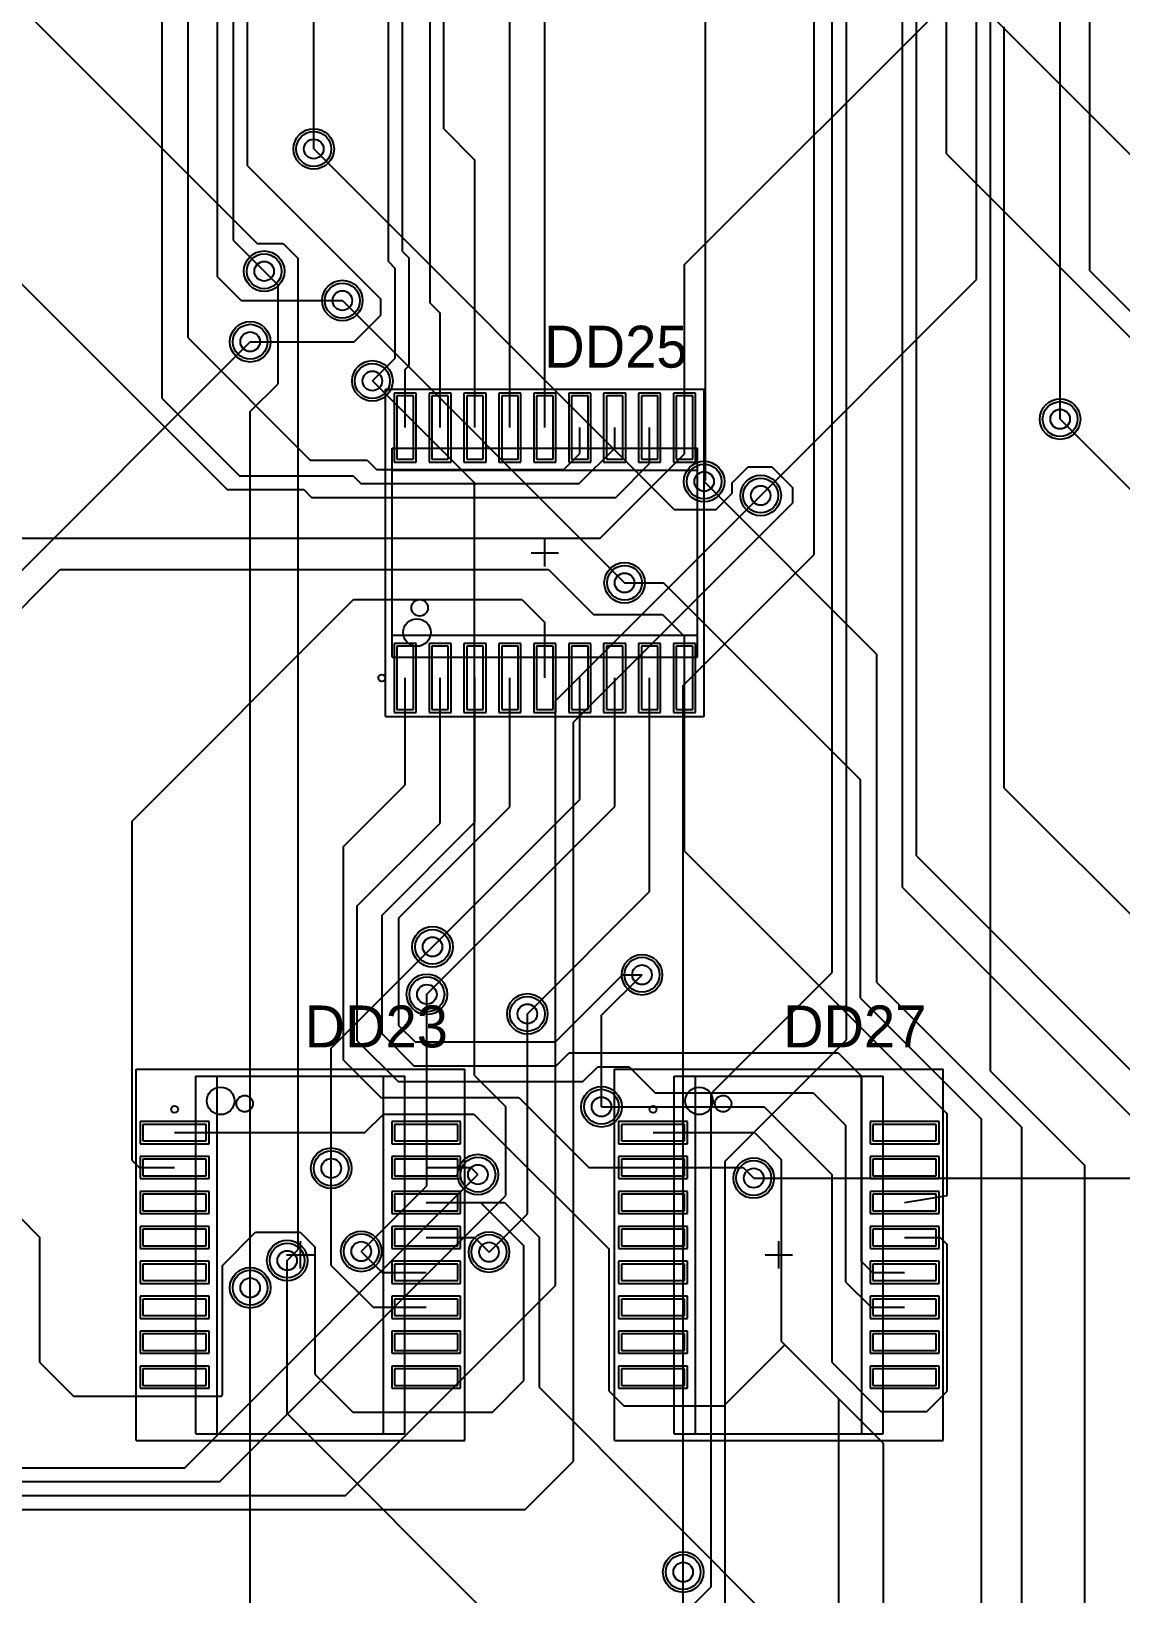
# Model space of a CAD drawing. Header units: millimetres. Extents: x 26 to 338, y 26 to 225.
# Drawn here: x 201.7 to 241.3, y 92.7 to 149.5 of the extents above; entities that cross this region are included whole.
import ezdxf

# ---------------------------------------------------------------- set-up
doc = ezdxf.new("R2010")
doc.units = ezdxf.units.MM
for name, color, linetype in [('BottomLayer', 5, 'Continuous'), ('BottomSolder', 6, 'Continuous'), ('Mechanical13', 56, 'Continuous'), ('Mechanical15', 56, 'Continuous'), ('MultiLayer', 9, 'Continuous'), ('TopLayer', 1, 'Continuous'), ('TopOverlay', 2, 'Continuous'), ('TopPaste', 8, 'Continuous'), ('TopSolder', 216, 'Continuous'), ('ViaHoleLayer', 16, 'Continuous')]:
    doc.layers.add(name, color=color, linetype=linetype)

msp = doc.modelspace()

# ---------------------------------------------------------------- linework, layer by layer
at = {"layer": 'BottomLayer'}
for p, q in [((234.95, 145.059), (234.95, 159.941)), ((193.562, 158.127), (209.884, 141.804)), ((233.858, 119.532), (233.858, 156.835)), ((226.187, 133.198), (226.187, 153.645)), ((233.35, 118.389), (233.35, 152.552)), ((231.318, 112.852), (231.318, 151.943)), ((230.141, 130.496), (230.141, 150.702)), ((230.79, 115.296), (230.79, 150.944)), ((236.042, 150.622), (251.612, 135.052)), ((211.938, 145.237), (225.04, 132.135)), ((234.95, 145.059), (250.952, 129.057)), ((209.884, 141.804), (210.82, 141.804)), ((210.82, 141.804), (211.368, 141.256)), ((211.368, 105.221), (211.368, 141.256)), ((210.134, 140.792), (210.642, 140.284)), ((210.642, 136.703), (210.642, 140.284)), ((212.979, 139.725), (223.241, 129.464)), ((197.536, 126.136), (209.626, 138.227)), ((209.626, 135.687), (210.642, 136.703)), ((214.071, 136.804), (217.78, 133.096)), ((209.626, 103.835), (209.626, 135.687)), ((239.082, 135.415), (247.649, 126.848)), ((227.152, 133.096), (227.736, 133.68)), ((227.736, 133.68), (228.6, 133.68)), ((228.6, 133.68), (229.362, 132.918)), ((217.78, 111.557), (217.78, 133.096)), ((226.136, 133.147), (226.187, 133.198)), ((227.152, 132.719), (227.152, 133.096)), ((220.726, 125.171), (228.194, 132.639)), ((221.386, 124.392), (229.362, 132.367)), ((226.568, 132.135), (227.152, 132.719)), ((229.362, 132.367), (229.362, 132.918)), ((225.04, 132.135), (226.568, 132.135)), ((225.374, 125.729), (230.141, 130.496)), ((225.374, 93.497), (225.374, 125.729)), ((220.726, 103.911), (220.726, 125.171)), ((221.386, 97.536), (221.386, 124.392)), ((233.858, 119.532), (242.214, 111.176)), ((233.35, 118.389), (241.808, 109.931)), ((212.573, 112.547), (216.256, 116.23)), ((222.402, 113.741), (223.876, 115.214)), ((226.39, 110.896), (230.79, 115.296)), ((216.052, 107.544), (216.052, 114.503)), ((219.706, 106.524), (219.706, 113.792)), ((222.402, 110.414), (222.402, 113.741)), ((212.573, 108.179), (212.573, 112.547)), ((226.898, 108.433), (231.318, 112.852)), ((217.78, 111.557), (218.923, 110.414)), ((226.39, 92.96), (226.39, 110.896)), ((218.923, 107.188), (218.923, 110.414)), ((207.247, 97.29), (217.907, 107.95)), ((226.898, 91.948), (226.898, 108.433)), ((213.665, 105.156), (216.052, 107.544)), ((227.94, 107.823), (251.714, 107.823)), ((208.52, 96.786), (218.923, 107.188)), ((218.313, 105.131), (219.706, 106.524)), ((210.972, 104.826), (211.368, 105.221)), ((213.096, 96.282), (220.726, 103.911)), ((185.936, 97.29), (207.247, 97.29)), ((219.628, 95.778), (221.386, 97.536)), ((185.727, 96.786), (208.52, 96.786)), ((184.887, 96.282), (213.096, 96.282)), ((163.652, 95.778), (219.628, 95.778)), ((225.353, 91.923), (226.39, 92.96))]:
    msp.add_line(p, q, dxfattribs=at)
for centre in [(211.938, 145.237), (210.134, 140.792), (212.979, 139.725), (209.626, 138.227), (214.071, 136.804), (239.082, 135.415), (226.136, 133.147), (228.194, 132.639), (223.241, 129.464), (216.256, 116.23), (223.876, 115.214), (216.052, 114.503), (219.706, 113.792), (222.402, 110.414), (212.573, 108.179), (217.907, 107.95), (227.94, 107.823), (213.665, 105.156), (218.313, 105.131), (210.972, 104.826), (209.626, 103.835), (225.374, 93.497)]:
    msp.add_circle(centre, 0.635, dxfattribs=at)
at = {"layer": 'BottomSolder'}
for centre in [(211.938, 145.237), (210.134, 140.792), (212.979, 139.725), (209.626, 138.227), (214.071, 136.804), (239.082, 135.415), (226.136, 133.147), (228.194, 132.639), (223.241, 129.464), (216.256, 116.23), (223.876, 115.214), (216.052, 114.503), (219.706, 113.792), (222.402, 110.414), (212.573, 108.179), (217.907, 107.95), (227.94, 107.823), (213.665, 105.156), (218.313, 105.131), (210.972, 104.826), (209.626, 103.835), (225.374, 93.497)]:
    msp.add_circle(centre, 0.737, dxfattribs=at)
at = {"layer": 'Mechanical13'}
for p, q in [((214.792, 134.356), (225.892, 134.356)), ((214.792, 126.756), (214.792, 134.356)), ((225.892, 126.756), (225.892, 134.356)), ((214.792, 126.756), (225.892, 126.756)), ((207.652, 98.529), (207.652, 111.529)), ((207.652, 111.529), (215.252, 111.529)), ((215.252, 98.529), (215.252, 111.529)), ((225.051, 98.529), (225.051, 111.529)), ((225.051, 111.529), (232.651, 111.529)), ((232.651, 98.529), (232.651, 111.529)), ((207.652, 98.529), (215.252, 98.529)), ((225.051, 98.529), (232.651, 98.529))]:
    msp.add_line(p, q, dxfattribs=at)
for centre in [(215.692, 127.656), (208.552, 110.629), (225.951, 110.629)]:
    msp.add_circle(centre, 0.5, dxfattribs=at)
at = {"layer": 'Mechanical15'}
for p, q in [((214.542, 136.506), (226.142, 136.506)), ((214.542, 124.606), (214.542, 136.506)), ((226.142, 124.606), (226.142, 136.506)), ((220.342, 130.056), (220.342, 131.056)), ((219.842, 130.556), (220.842, 130.556)), ((214.542, 124.606), (226.142, 124.606)), ((205.477, 98.279), (205.477, 111.779)), ((205.477, 111.779), (217.427, 111.779)), ((217.427, 98.279), (217.427, 111.779)), ((222.876, 98.279), (222.876, 111.779)), ((222.876, 111.779), (234.826, 111.779)), ((234.826, 98.279), (234.826, 111.779)), ((211.452, 104.529), (211.452, 105.529)), ((228.851, 104.529), (228.851, 105.529)), ((210.952, 105.029), (211.952, 105.029)), ((228.351, 105.029), (229.351, 105.029)), ((205.477, 98.279), (217.427, 98.279)), ((222.876, 98.279), (234.826, 98.279))]:
    msp.add_line(p, q, dxfattribs=at)
at = {"layer": 'MultiLayer'}
for centre in [(211.938, 145.237), (210.134, 140.792), (212.979, 139.725), (209.626, 138.227), (214.071, 136.804), (239.082, 135.415), (226.136, 133.147), (228.194, 132.639), (223.241, 129.464), (216.256, 116.23), (223.876, 115.214), (216.052, 114.503), (219.706, 113.792), (222.402, 110.414), (212.573, 108.179), (217.907, 107.95), (227.94, 107.823), (213.665, 105.156), (218.313, 105.131), (210.972, 104.826), (209.626, 103.835), (225.374, 93.497)]:
    msp.add_circle(centre, 0.635, dxfattribs=at)
at = {"layer": 'TopLayer'}
for p, q in [((209.017, 141.91), (209.017, 188.239)), ((209.533, 144.62), (209.533, 188.216)), ((208.432, 140.589), (208.432, 178.486)), ((236.042, 140.487), (236.042, 178.462)), ((214.655, 141.14), (214.655, 171.196)), ((215.163, 141.505), (215.163, 156.184)), ((211.938, 145.237), (211.938, 153.416)), ((216.168, 139.633), (216.168, 153.201)), ((216.672, 145.964), (216.672, 153.019)), ((239.082, 135.415), (239.082, 153.23)), ((207.366, 138.366), (207.366, 152.67)), ((219.072, 135.106), (219.072, 152.4)), ((240.157, 140.804), (240.157, 152.543)), ((225.422, 141.034), (235.534, 151.146)), ((236.546, 111.713), (236.546, 151.202)), ((206.426, 136.168), (206.426, 150.79)), ((220.342, 135.106), (220.342, 150.343)), ((237.05, 122.004), (237.05, 149.673)), ((216.672, 145.964), (217.802, 144.834)), ((209.533, 144.62), (214.372, 139.78)), ((217.802, 135.106), (217.802, 144.834)), ((198.044, 143.598), (208.788, 132.853)), ((209.017, 141.91), (210.134, 140.792)), ((215.163, 141.505), (215.406, 141.263)), ((214.655, 141.14), (214.901, 140.894)), ((214.901, 137.635), (214.901, 140.894)), ((215.406, 137.366), (215.406, 141.263)), ((225.422, 135.106), (225.422, 141.034)), ((208.432, 140.589), (209.296, 139.725)), ((228.194, 132.639), (236.042, 140.487)), ((240.157, 140.804), (249.657, 131.304)), ((214.372, 139.192), (214.372, 139.78)), ((209.296, 139.725), (212.979, 139.725)), ((213.407, 138.227), (214.372, 139.192)), ((216.168, 139.633), (216.532, 139.268)), ((216.532, 135.106), (216.532, 139.268)), ((207.366, 138.366), (211.807, 133.924)), ((209.626, 138.227), (213.407, 138.227)), ((214.071, 136.804), (214.901, 137.635)), ((215.262, 137.223), (215.406, 137.366)), ((215.262, 135.106), (215.262, 137.223)), ((206.426, 136.168), (209.236, 133.358)), ((215.562, 136.256), (214.962, 136.256)), ((214.962, 136.256), (214.962, 133.956)), ((215.562, 133.956), (215.562, 136.256)), ((216.832, 136.256), (216.232, 136.256)), ((216.232, 136.256), (216.232, 133.956)), ((216.832, 133.956), (216.832, 136.256)), ((218.102, 136.256), (217.502, 136.256)), ((217.502, 136.256), (217.502, 133.956)), ((218.102, 133.956), (218.102, 136.256)), ((219.372, 136.256), (218.772, 136.256)), ((218.772, 136.256), (218.772, 133.956)), ((219.372, 133.956), (219.372, 136.256)), ((220.642, 136.256), (220.042, 136.256)), ((220.042, 136.256), (220.042, 133.956)), ((220.642, 133.956), (220.642, 136.256)), ((221.912, 136.256), (221.312, 136.256)), ((221.312, 136.256), (221.312, 133.956)), ((221.912, 133.956), (221.912, 136.256)), ((223.182, 136.256), (222.582, 136.256)), ((222.582, 136.256), (222.582, 133.956)), ((223.182, 133.956), (223.182, 136.256)), ((224.452, 136.256), (223.852, 136.256)), ((223.852, 136.256), (223.852, 133.956)), ((224.452, 133.956), (224.452, 136.256)), ((225.722, 136.256), (225.122, 136.256)), ((225.122, 136.256), (225.122, 133.956)), ((225.722, 133.956), (225.722, 136.256)), ((221.612, 134.16), (221.612, 135.106)), ((222.882, 134.363), (222.882, 135.106)), ((224.152, 133.804), (224.152, 135.106)), ((225.422, 134.159), (225.422, 135.106)), ((221.031, 133.579), (221.612, 134.16)), ((221.594, 133.075), (222.882, 134.363)), ((222.353, 131.089), (225.422, 134.159)), ((211.807, 133.924), (213.876, 133.924)), ((213.876, 133.924), (214.221, 133.579)), ((214.221, 133.579), (221.031, 133.579)), ((214.962, 133.956), (215.562, 133.956)), ((216.232, 133.956), (216.832, 133.956)), ((217.502, 133.956), (218.102, 133.956)), ((218.772, 133.956), (219.372, 133.956)), ((220.042, 133.956), (220.642, 133.956)), ((221.312, 133.956), (221.912, 133.956)), ((222.582, 133.956), (223.182, 133.956)), ((222.918, 132.571), (224.152, 133.804)), ((223.852, 133.956), (224.452, 133.956)), ((225.122, 133.956), (225.722, 133.956)), ((209.236, 133.358), (213.372, 133.358)), ((213.372, 133.358), (213.654, 133.075)), ((213.654, 133.075), (221.594, 133.075)), ((226.136, 133.147), (232.422, 126.861)), ((208.788, 132.853), (211.578, 132.853)), ((211.578, 132.853), (211.861, 132.571)), ((211.861, 132.571), (222.918, 132.571)), ((177.19, 131.089), (222.353, 131.089)), ((199.517, 126.746), (202.717, 129.946)), ((202.717, 129.946), (220.472, 129.946)), ((220.472, 129.946), (222.11, 128.309)), ((223.241, 129.464), (224.663, 129.464)), ((224.663, 129.464), (231.822, 122.305)), ((205.334, 120.802), (213.385, 128.854)), ((213.385, 128.854), (219.504, 128.854)), ((219.504, 128.854), (220.342, 128.016)), ((220.342, 126.006), (220.342, 128.016)), ((222.11, 128.309), (224.621, 128.309)), ((224.621, 128.309), (225.422, 127.508)), ((225.422, 126.006), (225.422, 127.508)), ((215.562, 127.156), (214.962, 127.156)), ((214.962, 127.156), (214.962, 124.856)), ((215.562, 124.856), (215.562, 127.156)), ((216.832, 127.156), (216.232, 127.156)), ((216.232, 127.156), (216.232, 124.856)), ((216.832, 124.856), (216.832, 127.156)), ((218.102, 127.156), (217.502, 127.156)), ((217.502, 127.156), (217.502, 124.856)), ((218.102, 124.856), (218.102, 127.156)), ((219.372, 127.156), (218.772, 127.156)), ((218.772, 127.156), (218.772, 124.856)), ((219.372, 124.856), (219.372, 127.156)), ((220.642, 127.156), (220.042, 127.156)), ((220.042, 127.156), (220.042, 124.856)), ((220.642, 124.856), (220.642, 127.156)), ((221.912, 127.156), (221.312, 127.156)), ((221.312, 127.156), (221.312, 124.856)), ((221.912, 124.856), (221.912, 127.156)), ((223.182, 127.156), (222.582, 127.156)), ((222.582, 127.156), (222.582, 124.856)), ((223.182, 124.856), (223.182, 127.156)), ((224.452, 127.156), (223.852, 127.156)), ((223.852, 127.156), (223.852, 124.856)), ((224.452, 124.856), (224.452, 127.156)), ((225.722, 127.156), (225.122, 127.156)), ((225.122, 127.156), (225.122, 124.856)), ((225.722, 124.856), (225.722, 127.156)), ((232.422, 114.936), (232.422, 126.861)), ((215.262, 122.123), (215.262, 126.006)), ((216.532, 120.727), (216.532, 126.006)), ((217.802, 120.768), (217.802, 126.006)), ((219.072, 121.325), (219.072, 126.006)), ((221.612, 121.587), (221.612, 126.006)), ((222.882, 121.333), (222.882, 126.006)), ((224.152, 118.238), (224.152, 126.006)), ((225.422, 119.713), (225.422, 126.006)), ((214.962, 124.856), (215.562, 124.856)), ((216.232, 124.856), (216.832, 124.856)), ((217.502, 124.856), (218.102, 124.856)), ((218.772, 124.856), (219.372, 124.856)), ((220.042, 124.856), (220.642, 124.856)), ((221.312, 124.856), (221.912, 124.856)), ((222.582, 124.856), (223.182, 124.856)), ((223.852, 124.856), (224.452, 124.856)), ((225.122, 124.856), (225.722, 124.856)), ((231.822, 114.367), (231.822, 122.305)), ((213.016, 119.877), (215.262, 122.123)), ((216.256, 116.23), (221.612, 121.587)), ((237.05, 122.004), (249.094, 109.961)), ((215.036, 117.289), (219.072, 121.325)), ((216.052, 114.503), (222.882, 121.333)), ((205.334, 108.458), (205.334, 120.802)), ((213.52, 117.715), (216.532, 120.727)), ((214.42, 117.385), (217.802, 120.768)), ((213.016, 112.108), (213.016, 119.877)), ((225.422, 119.713), (234.975, 110.16)), ((219.706, 113.792), (224.152, 118.238)), ((213.52, 112.811), (213.52, 117.715)), ((214.42, 113.063), (214.42, 117.385)), ((215.036, 113.36), (215.036, 117.289)), ((220.726, 112.776), (223.164, 115.214)), ((223.164, 115.214), (223.876, 115.214)), ((232.422, 114.936), (237.693, 109.664)), ((231.822, 114.367), (236.22, 109.969)), ((214.42, 113.063), (215.581, 111.902)), ((215.036, 113.36), (215.621, 112.776)), ((213.52, 112.811), (215.003, 111.328)), ((215.621, 112.776), (220.726, 112.776)), ((213.016, 112.108), (214.376, 110.748)), ((220.753, 111.902), (221.222, 112.371)), ((221.222, 112.371), (231.015, 112.371)), ((231.015, 112.371), (231.858, 111.527)), ((215.581, 111.902), (220.753, 111.902)), ((221.726, 111.328), (222.265, 111.867)), ((222.265, 111.867), (223.41, 111.867)), ((223.41, 111.867), (224.357, 110.92)), ((231.858, 104.795), (231.858, 111.527)), ((236.546, 111.713), (239.979, 108.28)), ((215.003, 111.328), (221.726, 111.328)), ((224.357, 110.92), (230.1, 110.92)), ((230.1, 110.92), (231.292, 109.728)), ((214.376, 110.748), (219.393, 110.748)), ((219.393, 110.748), (221.937, 108.204)), ((222.402, 110.414), (228.321, 110.414)), ((228.321, 110.414), (230.788, 107.946)), ((208.027, 109.774), (205.727, 109.774)), ((205.727, 109.774), (205.727, 109.174)), ((208.027, 109.174), (208.027, 109.774)), ((213.801, 109.474), (214.478, 110.151)), ((214.478, 110.151), (217.763, 110.151)), ((217.177, 109.774), (214.877, 109.774)), ((214.877, 109.774), (214.877, 109.174)), ((217.177, 109.174), (217.177, 109.774)), ((217.763, 110.151), (222.682, 105.232)), ((225.426, 109.774), (223.126, 109.774)), ((223.126, 109.774), (223.126, 109.174)), ((225.426, 109.174), (225.426, 109.774)), ((231.292, 104.038), (231.292, 109.728)), ((234.576, 109.774), (232.276, 109.774)), ((232.276, 109.774), (232.276, 109.174)), ((234.576, 109.174), (234.576, 109.774)), ((234.975, 107.188), (234.975, 110.16)), ((236.22, 78.978), (236.22, 109.969)), ((237.693, 81.716), (237.693, 109.664)), ((205.727, 109.174), (208.027, 109.174)), ((206.877, 109.474), (213.801, 109.474)), ((214.877, 109.174), (217.177, 109.174)), ((223.126, 109.174), (225.426, 109.174)), ((224.276, 109.474), (227.965, 109.474)), ((227.965, 109.474), (228.952, 108.488)), ((232.276, 109.174), (234.576, 109.174)), ((208.027, 108.504), (205.727, 108.504)), ((205.727, 108.504), (205.727, 107.904)), ((208.027, 107.904), (208.027, 108.504)), ((217.177, 108.504), (214.877, 108.504)), ((214.877, 108.504), (214.877, 107.904)), ((217.177, 107.904), (217.177, 108.504)), ((225.426, 108.504), (223.126, 108.504)), ((223.126, 108.504), (223.126, 107.904)), ((225.426, 107.904), (225.426, 108.504)), ((234.576, 108.504), (232.276, 108.504)), ((232.276, 108.504), (232.276, 107.904)), ((234.576, 107.904), (234.576, 108.504)), ((205.334, 108.458), (205.588, 108.204)), ((205.588, 108.204), (206.877, 108.204)), ((212.573, 104.648), (212.573, 108.179)), ((216.027, 108.204), (217.653, 108.204)), ((217.653, 108.204), (217.907, 107.95)), ((221.937, 108.204), (224.276, 108.204)), ((224.276, 108.204), (227.559, 108.204)), ((227.559, 108.204), (227.94, 107.823)), ((228.952, 101.883), (228.952, 108.488)), ((230.788, 101.113), (230.788, 107.946)), ((239.979, 82.458), (239.979, 108.28)), ((205.727, 107.904), (208.027, 107.904)), ((214.877, 107.904), (217.177, 107.904)), ((223.126, 107.904), (225.426, 107.904)), ((232.276, 107.904), (234.576, 107.904)), ((200.457, 107.188), (201.981, 105.664)), ((208.027, 107.234), (205.727, 107.234)), ((205.727, 107.234), (205.727, 106.634)), ((208.027, 106.634), (208.027, 107.234)), ((217.177, 107.234), (214.877, 107.234)), ((214.877, 107.234), (214.877, 106.634)), ((216.027, 106.934), (218.008, 106.934)), ((217.177, 106.634), (217.177, 107.234)), ((218.008, 106.934), (219.583, 105.359)), ((218.008, 106.934), (218.872, 106.934)), ((218.872, 106.934), (220.142, 105.664)), ((225.426, 107.234), (223.126, 107.234)), ((223.126, 107.234), (223.126, 106.634)), ((225.426, 106.634), (225.426, 107.234)), ((234.576, 107.234), (232.276, 107.234)), ((232.276, 107.234), (232.276, 106.634)), ((233.426, 106.934), (234.975, 107.188)), ((234.576, 106.634), (234.576, 107.234)), ((205.727, 106.634), (208.027, 106.634)), ((214.877, 106.634), (217.177, 106.634)), ((223.126, 106.634), (225.426, 106.634)), ((232.276, 106.634), (234.576, 106.634)), ((201.981, 101.117), (201.981, 105.664)), ((208.027, 105.964), (205.727, 105.964)), ((205.727, 105.964), (205.727, 105.364)), ((208.027, 105.364), (208.027, 105.964)), ((208.614, 104.648), (209.817, 105.851)), ((209.817, 105.851), (211.446, 105.851)), ((211.446, 105.851), (211.988, 105.309)), ((217.177, 105.964), (214.877, 105.964)), ((214.877, 105.964), (214.877, 105.364)), ((216.027, 105.664), (217.78, 105.664)), ((217.177, 105.364), (217.177, 105.964)), ((217.78, 105.664), (218.313, 105.131)), ((220.142, 100.203), (220.142, 105.664)), ((225.426, 105.964), (223.126, 105.964)), ((223.126, 105.964), (223.126, 105.364)), ((225.426, 105.364), (225.426, 105.964)), ((234.576, 105.964), (232.276, 105.964)), ((232.276, 105.964), (232.276, 105.364)), ((233.426, 105.664), (234.721, 105.664)), ((234.576, 105.364), (234.576, 105.964)), ((234.721, 105.664), (234.975, 105.41)), ((205.727, 105.364), (208.027, 105.364)), ((211.988, 100.686), (211.988, 105.309)), ((213.665, 105.156), (214.427, 104.394)), ((214.877, 105.364), (217.177, 105.364)), ((219.583, 100.457), (219.583, 105.359)), ((222.682, 100.076), (222.682, 105.232)), ((223.126, 105.364), (225.426, 105.364)), ((232.276, 105.364), (234.576, 105.364)), ((234.975, 100.076), (234.975, 105.41)), ((208.027, 104.694), (205.727, 104.694)), ((205.727, 104.694), (205.727, 104.094)), ((208.027, 104.094), (208.027, 104.694)), ((208.614, 99.928), (208.614, 104.648)), ((210.972, 99.263), (210.972, 104.826)), ((212.573, 104.648), (214.097, 103.124)), ((217.177, 104.694), (214.877, 104.694)), ((214.877, 104.694), (214.877, 104.094)), ((217.177, 104.094), (217.177, 104.694)), ((225.426, 104.694), (223.126, 104.694)), ((223.126, 104.694), (223.126, 104.094)), ((225.426, 104.094), (225.426, 104.694)), ((231.858, 104.795), (232.259, 104.394)), ((234.576, 104.694), (232.276, 104.694)), ((232.276, 104.694), (232.276, 104.094)), ((234.576, 104.094), (234.576, 104.694)), ((205.727, 104.094), (208.027, 104.094)), ((214.427, 104.394), (216.027, 104.394)), ((214.877, 104.094), (217.177, 104.094)), ((223.126, 104.094), (225.426, 104.094)), ((231.292, 104.038), (232.207, 103.124)), ((232.259, 104.394), (233.426, 104.394)), ((232.276, 104.094), (234.576, 104.094)), ((208.027, 103.424), (205.727, 103.424)), ((205.727, 103.424), (205.727, 102.824)), ((208.027, 102.824), (208.027, 103.424)), ((209.626, 79.248), (209.626, 103.835)), ((217.177, 103.424), (214.877, 103.424)), ((214.877, 103.424), (214.877, 102.824)), ((217.177, 102.824), (217.177, 103.424)), ((225.426, 103.424), (223.126, 103.424)), ((223.126, 103.424), (223.126, 102.824)), ((225.426, 102.824), (225.426, 103.424)), ((234.576, 103.424), (232.276, 103.424)), ((232.276, 103.424), (232.276, 102.824)), ((234.576, 102.824), (234.576, 103.424)), ((205.727, 102.824), (208.027, 102.824)), ((214.097, 103.124), (216.027, 103.124)), ((214.877, 102.824), (217.177, 102.824)), ((223.126, 102.824), (225.426, 102.824)), ((232.207, 103.124), (233.426, 103.124)), ((232.276, 102.824), (234.576, 102.824)), ((208.027, 102.154), (205.727, 102.154)), ((205.727, 102.154), (205.727, 101.554)), ((208.027, 101.554), (208.027, 102.154)), ((217.177, 102.154), (214.877, 102.154)), ((214.877, 102.154), (214.877, 101.554)), ((217.177, 101.554), (217.177, 102.154)), ((225.426, 102.154), (223.126, 102.154)), ((223.126, 102.154), (223.126, 101.554)), ((225.426, 101.554), (225.426, 102.154)), ((226.847, 99.543), (229.07, 101.765)), ((228.952, 101.883), (229.07, 101.765)), ((229.07, 101.765), (231.038, 99.797)), ((234.576, 102.154), (232.276, 102.154)), ((232.276, 102.154), (232.276, 101.554)), ((234.576, 101.554), (234.576, 102.154)), ((201.981, 101.117), (203.2, 99.898)), ((205.727, 101.554), (208.027, 101.554)), ((214.877, 101.554), (217.177, 101.554)), ((223.126, 101.554), (225.426, 101.554)), ((232.276, 101.554), (234.576, 101.554)), ((208.027, 100.884), (205.727, 100.884)), ((205.727, 100.884), (205.727, 100.284)), ((208.027, 100.284), (208.027, 100.884)), ((211.988, 100.686), (213.36, 99.314)), ((217.177, 100.884), (214.877, 100.884)), ((214.877, 100.884), (214.877, 100.284)), ((217.177, 100.284), (217.177, 100.884)), ((225.426, 100.884), (223.126, 100.884)), ((223.126, 100.884), (223.126, 100.284)), ((225.426, 100.284), (225.426, 100.884)), ((230.788, 101.113), (232.562, 99.339)), ((234.576, 100.884), (232.276, 100.884)), ((232.276, 100.884), (232.276, 100.284)), ((234.576, 100.284), (234.576, 100.884)), ((205.727, 100.284), (208.027, 100.284)), ((214.877, 100.284), (217.177, 100.284)), ((218.44, 99.314), (219.583, 100.457)), ((220.142, 100.203), (230.515, 89.83)), ((222.682, 100.076), (223.215, 99.543)), ((223.126, 100.284), (225.426, 100.284)), ((232.276, 100.284), (234.576, 100.284)), ((234.239, 99.339), (234.975, 100.076)), ((203.2, 99.898), (208.585, 99.898)), ((208.585, 99.898), (208.614, 99.928)), ((223.215, 99.543), (226.847, 99.543)), ((231.038, 43.078), (231.038, 99.797)), ((231.038, 99.797), (232.664, 98.171)), ((210.972, 99.263), (222.571, 87.665)), ((213.36, 99.314), (218.44, 99.314)), ((232.562, 99.339), (234.239, 99.339)), ((232.664, 78.105), (232.664, 98.171)), ((225.374, 79.791), (225.374, 93.497))]:
    msp.add_line(p, q, dxfattribs=at)
for centre in [(211.938, 145.237), (210.134, 140.792), (212.979, 139.725), (209.626, 138.227), (214.071, 136.804), (239.082, 135.415), (226.136, 133.147), (228.194, 132.639), (223.241, 129.464), (216.256, 116.23), (223.876, 115.214), (216.052, 114.503), (219.706, 113.792), (222.402, 110.414), (212.573, 108.179), (217.907, 107.95), (227.94, 107.823), (213.665, 105.156), (218.313, 105.131), (210.972, 104.826), (209.626, 103.835), (225.374, 93.497)]:
    msp.add_circle(centre, 0.635, dxfattribs=at)
at = {"layer": 'TopOverlay'}
for p, q in [((214.792, 133.556), (225.892, 133.556)), ((214.792, 127.556), (214.792, 133.556)), ((225.892, 127.556), (225.892, 133.556)), ((214.792, 127.556), (225.892, 127.556)), ((208.427, 98.529), (208.427, 111.529)), ((208.427, 111.529), (214.477, 111.529)), ((214.477, 98.529), (214.477, 111.529)), ((225.826, 98.529), (225.826, 111.529)), ((225.826, 111.529), (231.876, 111.529)), ((231.876, 98.529), (231.876, 111.529)), ((208.427, 98.529), (214.477, 98.529)), ((225.826, 98.529), (231.876, 98.529))]:
    msp.add_line(p, q, dxfattribs=at)
for centre, radius in [((215.792, 128.556), 0.3), ((214.412, 126.006), 0.125), ((209.427, 110.529), 0.3), ((226.826, 110.529), 0.3), ((206.877, 110.324), 0.125), ((224.276, 110.324), 0.125)]:
    msp.add_circle(centre, radius, dxfattribs=at)
at = {"layer": 'TopPaste'}
for p, q in [((215.562, 136.256), (214.962, 136.256)), ((214.962, 136.256), (214.962, 133.956)), ((215.562, 133.956), (215.562, 136.256)), ((216.832, 136.256), (216.232, 136.256)), ((216.232, 136.256), (216.232, 133.956)), ((216.832, 133.956), (216.832, 136.256)), ((218.102, 136.256), (217.502, 136.256)), ((217.502, 136.256), (217.502, 133.956)), ((218.102, 133.956), (218.102, 136.256)), ((219.372, 136.256), (218.772, 136.256)), ((218.772, 136.256), (218.772, 133.956)), ((219.372, 133.956), (219.372, 136.256)), ((220.642, 136.256), (220.042, 136.256)), ((220.042, 136.256), (220.042, 133.956)), ((220.642, 133.956), (220.642, 136.256)), ((221.912, 136.256), (221.312, 136.256)), ((221.312, 136.256), (221.312, 133.956)), ((221.912, 133.956), (221.912, 136.256)), ((223.182, 136.256), (222.582, 136.256)), ((222.582, 136.256), (222.582, 133.956)), ((223.182, 133.956), (223.182, 136.256)), ((224.452, 136.256), (223.852, 136.256)), ((223.852, 136.256), (223.852, 133.956)), ((224.452, 133.956), (224.452, 136.256)), ((225.722, 136.256), (225.122, 136.256)), ((225.122, 136.256), (225.122, 133.956)), ((225.722, 133.956), (225.722, 136.256)), ((214.962, 133.956), (215.562, 133.956)), ((216.232, 133.956), (216.832, 133.956)), ((217.502, 133.956), (218.102, 133.956)), ((218.772, 133.956), (219.372, 133.956)), ((220.042, 133.956), (220.642, 133.956)), ((221.312, 133.956), (221.912, 133.956)), ((222.582, 133.956), (223.182, 133.956)), ((223.852, 133.956), (224.452, 133.956)), ((225.122, 133.956), (225.722, 133.956)), ((215.562, 127.156), (214.962, 127.156)), ((214.962, 127.156), (214.962, 124.856)), ((215.562, 124.856), (215.562, 127.156)), ((216.832, 127.156), (216.232, 127.156)), ((216.232, 127.156), (216.232, 124.856)), ((216.832, 124.856), (216.832, 127.156)), ((218.102, 127.156), (217.502, 127.156)), ((217.502, 127.156), (217.502, 124.856)), ((218.102, 124.856), (218.102, 127.156)), ((219.372, 127.156), (218.772, 127.156)), ((218.772, 127.156), (218.772, 124.856)), ((219.372, 124.856), (219.372, 127.156)), ((220.642, 127.156), (220.042, 127.156)), ((220.042, 127.156), (220.042, 124.856)), ((220.642, 124.856), (220.642, 127.156)), ((221.912, 127.156), (221.312, 127.156)), ((221.312, 127.156), (221.312, 124.856)), ((221.912, 124.856), (221.912, 127.156)), ((223.182, 127.156), (222.582, 127.156)), ((222.582, 127.156), (222.582, 124.856)), ((223.182, 124.856), (223.182, 127.156)), ((224.452, 127.156), (223.852, 127.156)), ((223.852, 127.156), (223.852, 124.856)), ((224.452, 124.856), (224.452, 127.156)), ((225.722, 127.156), (225.122, 127.156)), ((225.122, 127.156), (225.122, 124.856)), ((225.722, 124.856), (225.722, 127.156)), ((214.962, 124.856), (215.562, 124.856)), ((216.232, 124.856), (216.832, 124.856)), ((217.502, 124.856), (218.102, 124.856)), ((218.772, 124.856), (219.372, 124.856)), ((220.042, 124.856), (220.642, 124.856)), ((221.312, 124.856), (221.912, 124.856)), ((222.582, 124.856), (223.182, 124.856)), ((223.852, 124.856), (224.452, 124.856)), ((225.122, 124.856), (225.722, 124.856)), ((208.027, 109.774), (205.727, 109.774)), ((205.727, 109.774), (205.727, 109.174)), ((208.027, 109.174), (208.027, 109.774)), ((217.177, 109.774), (214.877, 109.774)), ((214.877, 109.774), (214.877, 109.174)), ((217.177, 109.174), (217.177, 109.774)), ((225.426, 109.774), (223.126, 109.774)), ((223.126, 109.774), (223.126, 109.174)), ((225.426, 109.174), (225.426, 109.774)), ((234.576, 109.774), (232.276, 109.774)), ((232.276, 109.774), (232.276, 109.174)), ((234.576, 109.174), (234.576, 109.774)), ((205.727, 109.174), (208.027, 109.174)), ((214.877, 109.174), (217.177, 109.174)), ((223.126, 109.174), (225.426, 109.174)), ((232.276, 109.174), (234.576, 109.174)), ((208.027, 108.504), (205.727, 108.504)), ((205.727, 108.504), (205.727, 107.904)), ((208.027, 107.904), (208.027, 108.504)), ((217.177, 108.504), (214.877, 108.504)), ((214.877, 108.504), (214.877, 107.904)), ((217.177, 107.904), (217.177, 108.504)), ((225.426, 108.504), (223.126, 108.504)), ((223.126, 108.504), (223.126, 107.904)), ((225.426, 107.904), (225.426, 108.504)), ((234.576, 108.504), (232.276, 108.504)), ((232.276, 108.504), (232.276, 107.904)), ((234.576, 107.904), (234.576, 108.504)), ((205.727, 107.904), (208.027, 107.904)), ((214.877, 107.904), (217.177, 107.904)), ((223.126, 107.904), (225.426, 107.904)), ((232.276, 107.904), (234.576, 107.904)), ((208.027, 107.234), (205.727, 107.234)), ((205.727, 107.234), (205.727, 106.634)), ((208.027, 106.634), (208.027, 107.234)), ((217.177, 107.234), (214.877, 107.234)), ((214.877, 107.234), (214.877, 106.634)), ((217.177, 106.634), (217.177, 107.234)), ((225.426, 107.234), (223.126, 107.234)), ((223.126, 107.234), (223.126, 106.634)), ((225.426, 106.634), (225.426, 107.234)), ((234.576, 107.234), (232.276, 107.234)), ((232.276, 107.234), (232.276, 106.634)), ((234.576, 106.634), (234.576, 107.234)), ((205.727, 106.634), (208.027, 106.634)), ((214.877, 106.634), (217.177, 106.634)), ((223.126, 106.634), (225.426, 106.634)), ((232.276, 106.634), (234.576, 106.634)), ((208.027, 105.964), (205.727, 105.964)), ((205.727, 105.964), (205.727, 105.364)), ((208.027, 105.364), (208.027, 105.964)), ((217.177, 105.964), (214.877, 105.964)), ((214.877, 105.964), (214.877, 105.364)), ((217.177, 105.364), (217.177, 105.964)), ((225.426, 105.964), (223.126, 105.964)), ((223.126, 105.964), (223.126, 105.364)), ((225.426, 105.364), (225.426, 105.964)), ((234.576, 105.964), (232.276, 105.964)), ((232.276, 105.964), (232.276, 105.364)), ((234.576, 105.364), (234.576, 105.964)), ((205.727, 105.364), (208.027, 105.364)), ((214.877, 105.364), (217.177, 105.364)), ((223.126, 105.364), (225.426, 105.364)), ((232.276, 105.364), (234.576, 105.364)), ((208.027, 104.694), (205.727, 104.694)), ((205.727, 104.694), (205.727, 104.094)), ((208.027, 104.094), (208.027, 104.694)), ((217.177, 104.694), (214.877, 104.694)), ((214.877, 104.694), (214.877, 104.094)), ((217.177, 104.094), (217.177, 104.694)), ((225.426, 104.694), (223.126, 104.694)), ((223.126, 104.694), (223.126, 104.094)), ((225.426, 104.094), (225.426, 104.694)), ((234.576, 104.694), (232.276, 104.694)), ((232.276, 104.694), (232.276, 104.094)), ((234.576, 104.094), (234.576, 104.694)), ((205.727, 104.094), (208.027, 104.094)), ((214.877, 104.094), (217.177, 104.094)), ((223.126, 104.094), (225.426, 104.094)), ((232.276, 104.094), (234.576, 104.094)), ((208.027, 103.424), (205.727, 103.424)), ((205.727, 103.424), (205.727, 102.824)), ((208.027, 102.824), (208.027, 103.424)), ((217.177, 103.424), (214.877, 103.424)), ((214.877, 103.424), (214.877, 102.824)), ((217.177, 102.824), (217.177, 103.424)), ((225.426, 103.424), (223.126, 103.424)), ((223.126, 103.424), (223.126, 102.824)), ((225.426, 102.824), (225.426, 103.424)), ((234.576, 103.424), (232.276, 103.424)), ((232.276, 103.424), (232.276, 102.824)), ((234.576, 102.824), (234.576, 103.424)), ((205.727, 102.824), (208.027, 102.824)), ((214.877, 102.824), (217.177, 102.824)), ((223.126, 102.824), (225.426, 102.824)), ((232.276, 102.824), (234.576, 102.824)), ((208.027, 102.154), (205.727, 102.154)), ((205.727, 102.154), (205.727, 101.554)), ((208.027, 101.554), (208.027, 102.154)), ((217.177, 102.154), (214.877, 102.154)), ((214.877, 102.154), (214.877, 101.554)), ((217.177, 101.554), (217.177, 102.154)), ((225.426, 102.154), (223.126, 102.154)), ((223.126, 102.154), (223.126, 101.554)), ((225.426, 101.554), (225.426, 102.154)), ((234.576, 102.154), (232.276, 102.154)), ((232.276, 102.154), (232.276, 101.554)), ((234.576, 101.554), (234.576, 102.154)), ((205.727, 101.554), (208.027, 101.554)), ((214.877, 101.554), (217.177, 101.554)), ((223.126, 101.554), (225.426, 101.554)), ((232.276, 101.554), (234.576, 101.554)), ((208.027, 100.884), (205.727, 100.884)), ((205.727, 100.884), (205.727, 100.284)), ((208.027, 100.284), (208.027, 100.884)), ((217.177, 100.884), (214.877, 100.884)), ((214.877, 100.884), (214.877, 100.284)), ((217.177, 100.284), (217.177, 100.884)), ((225.426, 100.884), (223.126, 100.884)), ((223.126, 100.884), (223.126, 100.284)), ((225.426, 100.284), (225.426, 100.884)), ((234.576, 100.884), (232.276, 100.884)), ((232.276, 100.884), (232.276, 100.284)), ((234.576, 100.284), (234.576, 100.884)), ((205.727, 100.284), (208.027, 100.284)), ((214.877, 100.284), (217.177, 100.284)), ((223.126, 100.284), (225.426, 100.284)), ((232.276, 100.284), (234.576, 100.284))]:
    msp.add_line(p, q, dxfattribs=at)
at = {"layer": 'TopSolder'}
for p, q in [((215.664, 136.358), (214.86, 136.358)), ((214.86, 136.358), (214.86, 133.854)), ((215.664, 133.854), (215.664, 136.358)), ((216.934, 136.358), (216.13, 136.358)), ((216.13, 136.358), (216.13, 133.854)), ((216.934, 133.854), (216.934, 136.358)), ((218.204, 136.358), (217.4, 136.358)), ((217.4, 136.358), (217.4, 133.854)), ((218.204, 133.854), (218.204, 136.358)), ((219.474, 136.358), (218.67, 136.358)), ((218.67, 136.358), (218.67, 133.854)), ((219.474, 133.854), (219.474, 136.358)), ((220.744, 136.358), (219.94, 136.358)), ((219.94, 136.358), (219.94, 133.854)), ((220.744, 133.854), (220.744, 136.358)), ((222.014, 136.358), (221.21, 136.358)), ((221.21, 136.358), (221.21, 133.854)), ((222.014, 133.854), (222.014, 136.358)), ((223.284, 136.358), (222.48, 136.358)), ((222.48, 136.358), (222.48, 133.854)), ((223.284, 133.854), (223.284, 136.358)), ((224.554, 136.358), (223.75, 136.358)), ((223.75, 136.358), (223.75, 133.854)), ((224.554, 133.854), (224.554, 136.358)), ((225.824, 136.358), (225.02, 136.358)), ((225.02, 136.358), (225.02, 133.854)), ((225.824, 133.854), (225.824, 136.358)), ((214.86, 133.854), (215.664, 133.854)), ((216.13, 133.854), (216.934, 133.854)), ((217.4, 133.854), (218.204, 133.854)), ((218.67, 133.854), (219.474, 133.854)), ((219.94, 133.854), (220.744, 133.854)), ((221.21, 133.854), (222.014, 133.854)), ((222.48, 133.854), (223.284, 133.854)), ((223.75, 133.854), (224.554, 133.854)), ((225.02, 133.854), (225.824, 133.854)), ((215.664, 127.258), (214.86, 127.258)), ((214.86, 127.258), (214.86, 124.754)), ((215.664, 124.754), (215.664, 127.258)), ((216.934, 127.258), (216.13, 127.258)), ((216.13, 127.258), (216.13, 124.754)), ((216.934, 124.754), (216.934, 127.258)), ((218.204, 127.258), (217.4, 127.258)), ((217.4, 127.258), (217.4, 124.754)), ((218.204, 124.754), (218.204, 127.258)), ((219.474, 127.258), (218.67, 127.258)), ((218.67, 127.258), (218.67, 124.754)), ((219.474, 124.754), (219.474, 127.258)), ((220.744, 127.258), (219.94, 127.258)), ((219.94, 127.258), (219.94, 124.754)), ((220.744, 124.754), (220.744, 127.258)), ((222.014, 127.258), (221.21, 127.258)), ((221.21, 127.258), (221.21, 124.754)), ((222.014, 124.754), (222.014, 127.258)), ((223.284, 127.258), (222.48, 127.258)), ((222.48, 127.258), (222.48, 124.754)), ((223.284, 124.754), (223.284, 127.258)), ((224.554, 127.258), (223.75, 127.258)), ((223.75, 127.258), (223.75, 124.754)), ((224.554, 124.754), (224.554, 127.258)), ((225.824, 127.258), (225.02, 127.258)), ((225.02, 127.258), (225.02, 124.754)), ((225.824, 124.754), (225.824, 127.258)), ((214.86, 124.754), (215.664, 124.754)), ((216.13, 124.754), (216.934, 124.754)), ((217.4, 124.754), (218.204, 124.754)), ((218.67, 124.754), (219.474, 124.754)), ((219.94, 124.754), (220.744, 124.754)), ((221.21, 124.754), (222.014, 124.754)), ((222.48, 124.754), (223.284, 124.754)), ((223.75, 124.754), (224.554, 124.754)), ((225.02, 124.754), (225.824, 124.754)), ((208.129, 109.876), (205.625, 109.876)), ((205.625, 109.876), (205.625, 109.072)), ((208.129, 109.072), (208.129, 109.876)), ((217.279, 109.876), (214.775, 109.876)), ((214.775, 109.876), (214.775, 109.072)), ((217.279, 109.072), (217.279, 109.876)), ((225.528, 109.876), (223.024, 109.876)), ((223.024, 109.876), (223.024, 109.072)), ((225.528, 109.072), (225.528, 109.876)), ((234.678, 109.876), (232.174, 109.876)), ((232.174, 109.876), (232.174, 109.072)), ((234.678, 109.072), (234.678, 109.876)), ((205.625, 109.072), (208.129, 109.072)), ((214.775, 109.072), (217.279, 109.072)), ((223.024, 109.072), (225.528, 109.072)), ((232.174, 109.072), (234.678, 109.072)), ((208.129, 108.606), (205.625, 108.606)), ((205.625, 108.606), (205.625, 107.802)), ((208.129, 107.802), (208.129, 108.606)), ((217.279, 108.606), (214.775, 108.606)), ((214.775, 108.606), (214.775, 107.802)), ((217.279, 107.802), (217.279, 108.606)), ((225.528, 108.606), (223.024, 108.606)), ((223.024, 108.606), (223.024, 107.802)), ((225.528, 107.802), (225.528, 108.606)), ((234.678, 108.606), (232.174, 108.606)), ((232.174, 108.606), (232.174, 107.802)), ((234.678, 107.802), (234.678, 108.606)), ((205.625, 107.802), (208.129, 107.802)), ((214.775, 107.802), (217.279, 107.802)), ((223.024, 107.802), (225.528, 107.802)), ((232.174, 107.802), (234.678, 107.802)), ((208.129, 107.336), (205.625, 107.336)), ((205.625, 107.336), (205.625, 106.532)), ((208.129, 106.532), (208.129, 107.336)), ((217.279, 107.336), (214.775, 107.336)), ((214.775, 107.336), (214.775, 106.532)), ((217.279, 106.532), (217.279, 107.336)), ((225.528, 107.336), (223.024, 107.336)), ((223.024, 107.336), (223.024, 106.532)), ((225.528, 106.532), (225.528, 107.336)), ((234.678, 107.336), (232.174, 107.336)), ((232.174, 107.336), (232.174, 106.532)), ((234.678, 106.532), (234.678, 107.336)), ((205.625, 106.532), (208.129, 106.532)), ((214.775, 106.532), (217.279, 106.532)), ((223.024, 106.532), (225.528, 106.532)), ((232.174, 106.532), (234.678, 106.532)), ((208.129, 106.066), (205.625, 106.066)), ((205.625, 106.066), (205.625, 105.262)), ((208.129, 105.262), (208.129, 106.066)), ((217.279, 106.066), (214.775, 106.066)), ((214.775, 106.066), (214.775, 105.262)), ((217.279, 105.262), (217.279, 106.066)), ((225.528, 106.066), (223.024, 106.066)), ((223.024, 106.066), (223.024, 105.262)), ((225.528, 105.262), (225.528, 106.066)), ((234.678, 106.066), (232.174, 106.066)), ((232.174, 106.066), (232.174, 105.262)), ((234.678, 105.262), (234.678, 106.066)), ((205.625, 105.262), (208.129, 105.262)), ((214.775, 105.262), (217.279, 105.262)), ((223.024, 105.262), (225.528, 105.262)), ((232.174, 105.262), (234.678, 105.262)), ((208.129, 104.796), (205.625, 104.796)), ((205.625, 104.796), (205.625, 103.992)), ((208.129, 103.992), (208.129, 104.796)), ((217.279, 104.796), (214.775, 104.796)), ((214.775, 104.796), (214.775, 103.992)), ((217.279, 103.992), (217.279, 104.796)), ((225.528, 104.796), (223.024, 104.796)), ((223.024, 104.796), (223.024, 103.992)), ((225.528, 103.992), (225.528, 104.796)), ((234.678, 104.796), (232.174, 104.796)), ((232.174, 104.796), (232.174, 103.992)), ((234.678, 103.992), (234.678, 104.796)), ((205.625, 103.992), (208.129, 103.992)), ((214.775, 103.992), (217.279, 103.992)), ((223.024, 103.992), (225.528, 103.992)), ((232.174, 103.992), (234.678, 103.992)), ((208.129, 103.526), (205.625, 103.526)), ((205.625, 103.526), (205.625, 102.722)), ((208.129, 102.722), (208.129, 103.526)), ((217.279, 103.526), (214.775, 103.526)), ((214.775, 103.526), (214.775, 102.722)), ((217.279, 102.722), (217.279, 103.526)), ((225.528, 103.526), (223.024, 103.526)), ((223.024, 103.526), (223.024, 102.722)), ((225.528, 102.722), (225.528, 103.526)), ((234.678, 103.526), (232.174, 103.526)), ((232.174, 103.526), (232.174, 102.722)), ((234.678, 102.722), (234.678, 103.526)), ((205.625, 102.722), (208.129, 102.722)), ((208.129, 102.256), (205.625, 102.256)), ((205.625, 102.256), (205.625, 101.452)), ((208.129, 101.452), (208.129, 102.256)), ((214.775, 102.722), (217.279, 102.722)), ((217.279, 102.256), (214.775, 102.256)), ((214.775, 102.256), (214.775, 101.452)), ((217.279, 101.452), (217.279, 102.256)), ((223.024, 102.722), (225.528, 102.722)), ((225.528, 102.256), (223.024, 102.256)), ((223.024, 102.256), (223.024, 101.452)), ((225.528, 101.452), (225.528, 102.256)), ((232.174, 102.722), (234.678, 102.722)), ((234.678, 102.256), (232.174, 102.256)), ((232.174, 102.256), (232.174, 101.452)), ((234.678, 101.452), (234.678, 102.256)), ((205.625, 101.452), (208.129, 101.452)), ((214.775, 101.452), (217.279, 101.452)), ((223.024, 101.452), (225.528, 101.452)), ((232.174, 101.452), (234.678, 101.452)), ((208.129, 100.986), (205.625, 100.986)), ((205.625, 100.986), (205.625, 100.182)), ((208.129, 100.182), (208.129, 100.986)), ((217.279, 100.986), (214.775, 100.986)), ((214.775, 100.986), (214.775, 100.182)), ((217.279, 100.182), (217.279, 100.986)), ((225.528, 100.986), (223.024, 100.986)), ((223.024, 100.986), (223.024, 100.182)), ((225.528, 100.182), (225.528, 100.986)), ((234.678, 100.986), (232.174, 100.986)), ((232.174, 100.986), (232.174, 100.182)), ((234.678, 100.182), (234.678, 100.986)), ((205.625, 100.182), (208.129, 100.182)), ((214.775, 100.182), (217.279, 100.182)), ((223.024, 100.182), (225.528, 100.182)), ((232.174, 100.182), (234.678, 100.182))]:
    msp.add_line(p, q, dxfattribs=at)
for centre in [(211.938, 145.237), (210.134, 140.792), (212.979, 139.725), (209.626, 138.227), (214.071, 136.804), (239.082, 135.415), (226.136, 133.147), (228.194, 132.639), (223.241, 129.464), (216.256, 116.23), (223.876, 115.214), (216.052, 114.503), (219.706, 113.792), (222.402, 110.414), (212.573, 108.179), (217.907, 107.95), (227.94, 107.823), (213.665, 105.156), (218.313, 105.131), (210.972, 104.826), (209.626, 103.835), (225.374, 93.497)]:
    msp.add_circle(centre, 0.737, dxfattribs=at)
at = {"layer": 'ViaHoleLayer'}
for centre in [(211.938, 145.237), (210.134, 140.792), (212.979, 139.725), (209.626, 138.227), (214.071, 136.804), (239.082, 135.415), (226.136, 133.147), (228.194, 132.639), (223.241, 129.464), (216.256, 116.23), (223.876, 115.214), (216.052, 114.503), (219.706, 113.792), (222.402, 110.414), (212.573, 108.179), (217.907, 107.95), (227.94, 107.823), (210.972, 104.826), (213.665, 105.156), (218.313, 105.131), (209.626, 103.835), (225.374, 93.497)]:
    msp.add_circle(centre, 0.356, dxfattribs=at)

# ---------------------------------------------------------------- texts
at = {"layer": 'TopOverlay'}
for s, p in [('DD25', (220.32, 137.287)), ('DD23', (211.607, 112.573)), ('DD27', (229.006, 112.573))]:
    msp.add_text(s, height=1.524, dxfattribs=at).set_placement(p)

doc.saveas('drawing.dxf')
